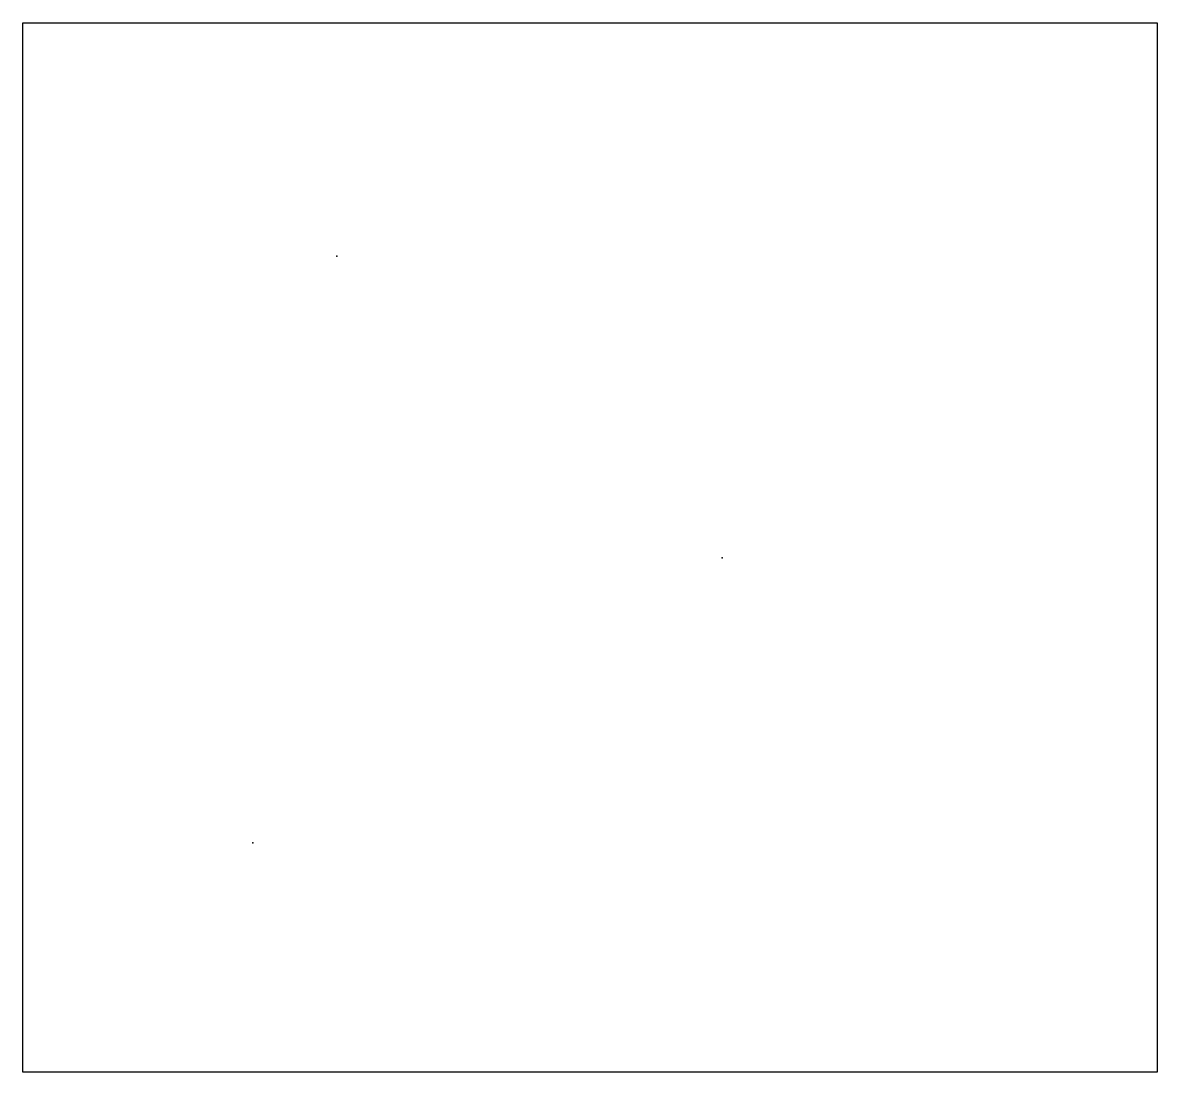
# Model space of a CAD drawing. Header units: metres. Extents: x 4.8 to 44.4, y 42.5 to 79.1.
import ezdxf

# ---------------------------------------------------------------- set-up
doc = ezdxf.new("R2010")
doc.units = ezdxf.units.M

msp = doc.modelspace()

# ---------------------------------------------------------------- linework, layer by layer
msp.add_lwpolyline([(4.843, 79.083), (44.365, 79.083), (44.365, 42.542), (4.843, 42.542)], close=True)
for p in [(15.78, 70.96, 2), (29.211, 60.452, 1), (12.86, 50.527, 4)]:
    msp.add_point(p)

doc.saveas('drawing.dxf')
